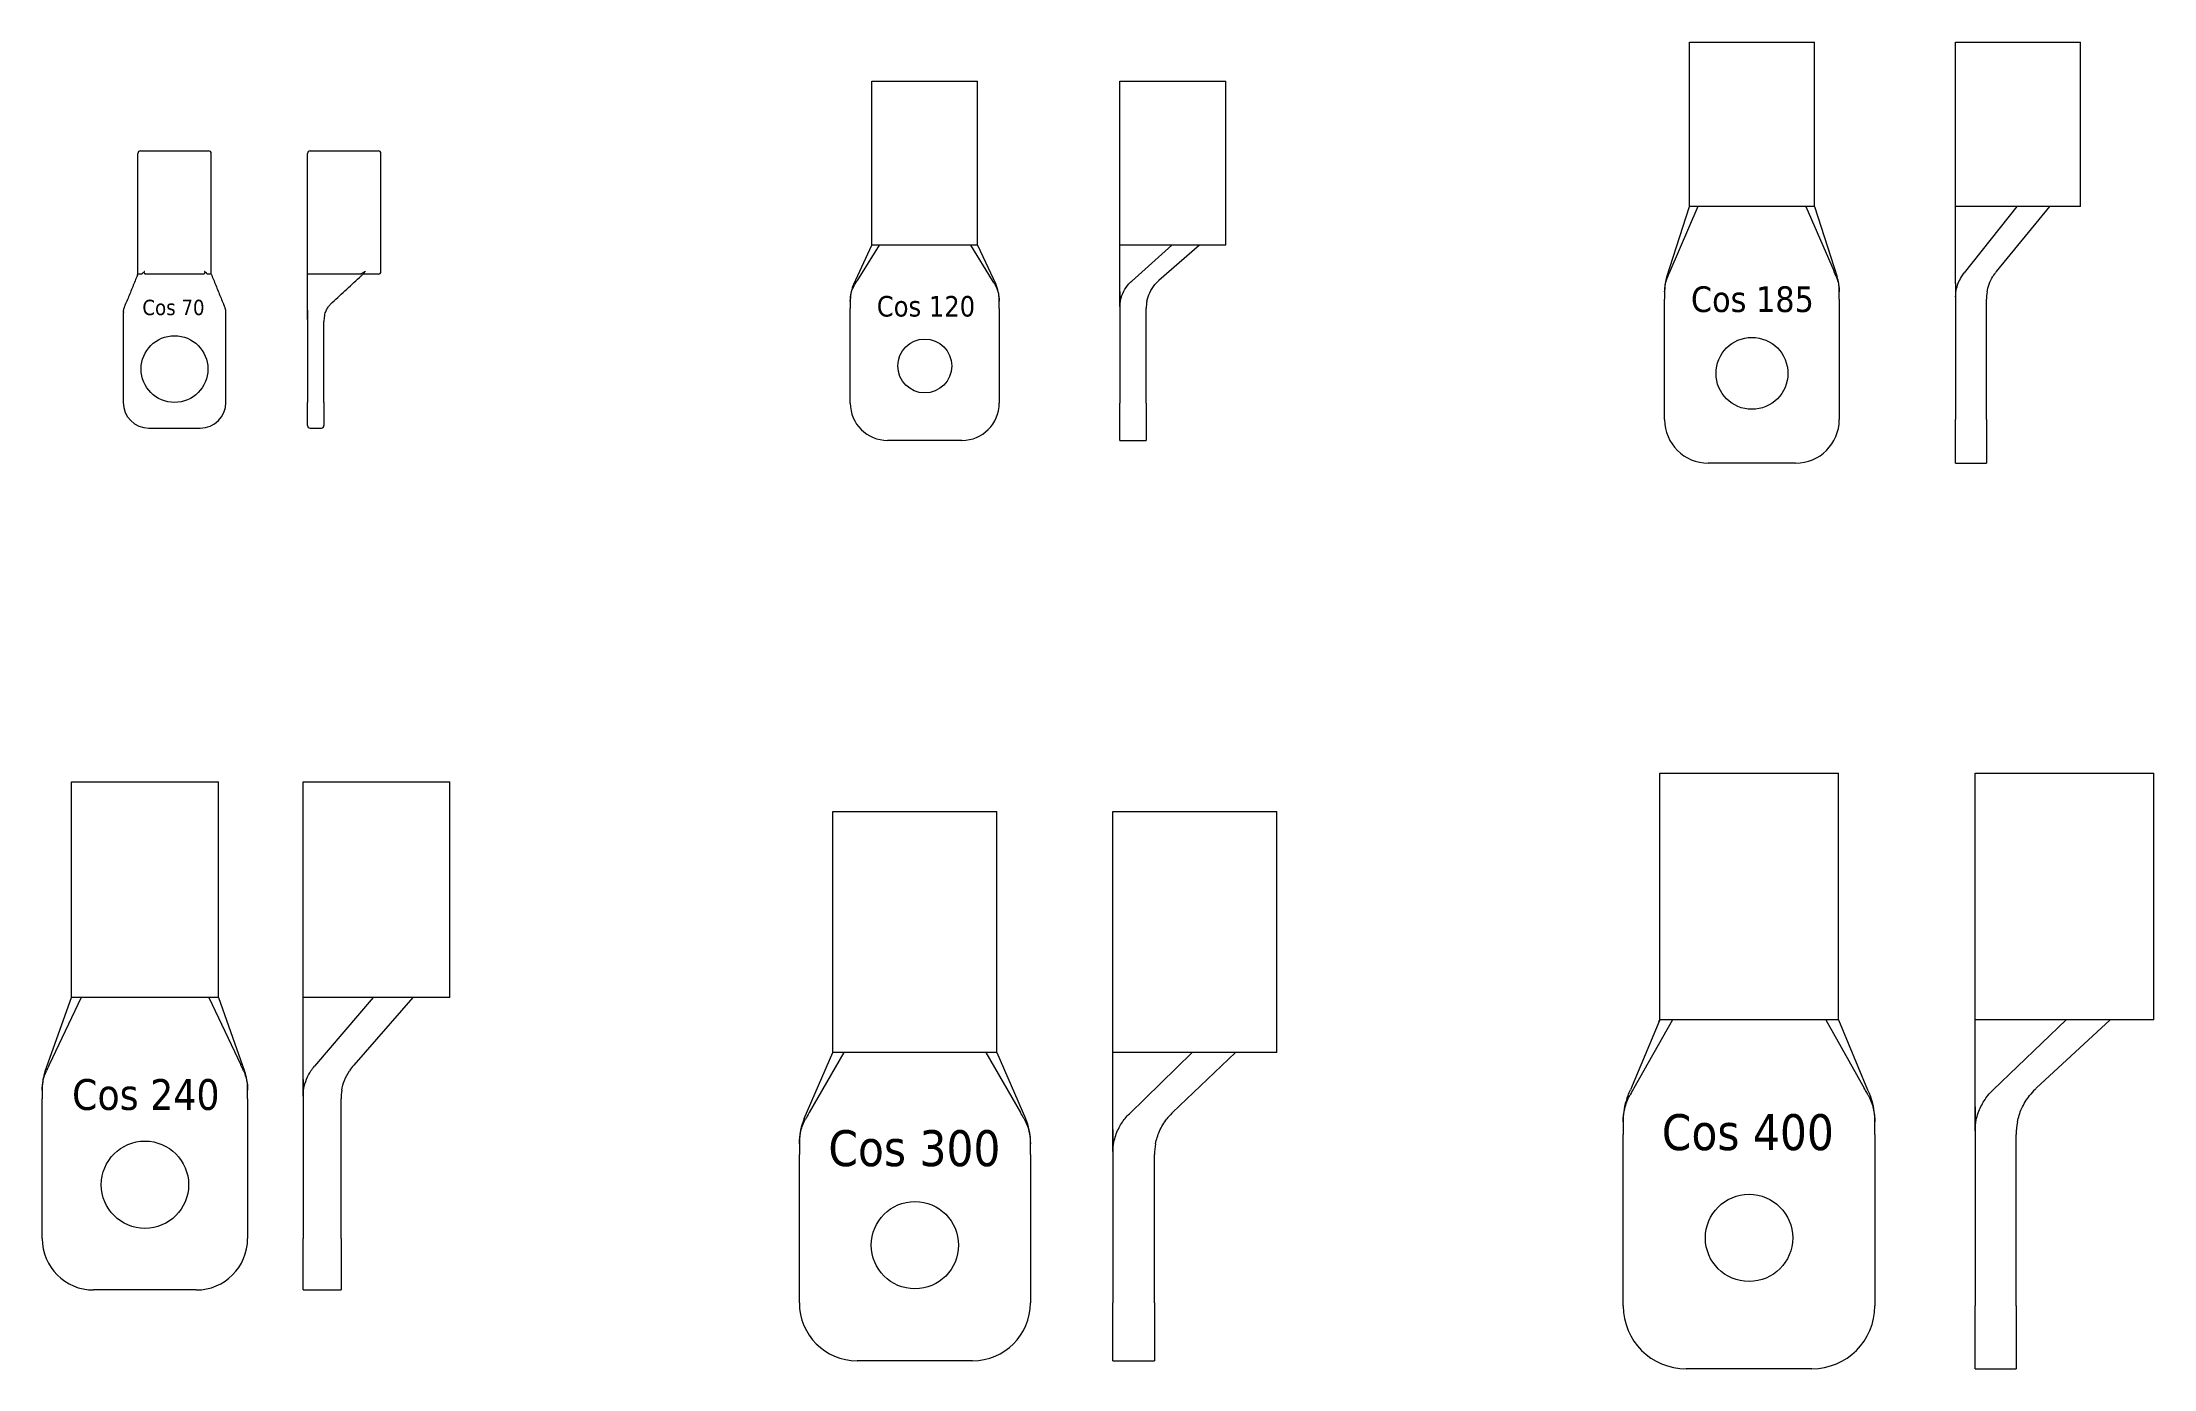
# Model space of a CAD drawing. Header units: millimetres. Extents: x 640 to 1051, y 85 to 344.
import ezdxf

# ---------------------------------------------------------------- set-up
doc = ezdxf.new("R2010")
doc.units = ezdxf.units.MM
doc.layers.add('Symbol (ISO)', color=7, linetype='Continuous', lineweight=25)
doc.layers.add('Visible (ISO)', color=7, linetype='Continuous', lineweight=13)
doc.styles.add('Note Text (ISO)', font='tahoma.ttf')

# ---------------------------------------------------------------- blocks, each defined once
blk = doc.blocks.new('Cos 70-2')
at = {"layer": 'Visible (ISO)'}
for p, q in [((105.25, 224.84), (105.25, 248.34)), ((105.75, 248.84), (119.05, 248.84)), ((119.55, 225.34), (119.55, 248.34)), ((112.62, 224.84), (105.25, 224.84)), ((105.25, 217.84), (105.25, 224.84)), ((115.37, 224.84), (112.62, 224.84)), ((115.59, 224.84), (115.37, 224.84)), ((119.05, 224.84), (116.1, 224.84)), ((105.25, 215.94), (105.25, 199.84)), ((108.45, 199.84), (108.45, 215.64)), ((105.25, 195.34), (105.25, 199.84)), ((108.45, 199.84), (108.45, 195.34)), ((105.75, 194.84), (107.95, 194.84))]:
    blk.add_line(p, q, dxfattribs=at)
for centre, radius, start, end in [((105.75, 248.34), 0.5, 90, 180), ((119.05, 248.34), 0.5, 0, 90), ((119.05, 225.34), 0.5, 270, 0), ((113.45, 215.64), 5, 168.5197, 180), ((105.75, 195.34), 0.5, 180, 270), ((107.95, 195.34), 0.5, 270, 0)]:
    blk.add_arc(centre, radius, start, end, dxfattribs=at)
for points, knots in [([(110.07, 219.33), (110.54, 219.76), (111.01, 220.19), (111.95, 221.05), (112.42, 221.48), (112.89, 221.91), (113.36, 222.34), (113.83, 222.77), (114.77, 223.63), (115.24, 224.06), (115.71, 224.49), (115.85, 224.62), (116, 224.76), (116.14, 224.89)], [0, 0, 0, 0, 0.2017394, 0.2017394, 0.4034787, 0.4034787, 0.4034787, 0.6052181, 0.6052181, 0.8069574, 0.8069574, 0.8069574, 0.8696644, 0.8696644, 0.8696644, 0.8696644]), ([(116.5, 225.34), (116.43, 225.3), (116.37, 225.26), (116.18, 225.14), (116.05, 225.07), (115.87, 224.97), (115.8, 224.94), (115.72, 224.89), (115.68, 224.88), (115.63, 224.85), (115.61, 224.84), (115.59, 224.84)], [0.1231746, 0.1231746, 0.1231746, 0.1231746, 0.1506879, 0.1506879, 0.1985102, 0.1985102, 0.2228063, 0.2228063, 0.2335766, 0.2335766, 0.2459593, 0.2459593, 0.2459593, 0.2459593]), ([(116.5, 225.34), (116.47, 225.33), (116.44, 225.31), (116.41, 225.28), (116.4, 225.28), (116.4, 225.27), (116.39, 225.27), (116.39, 225.26), (116.39, 225.26), (116.38, 225.26), (116.38, 225.26), (116.38, 225.25), (116.37, 225.25), (116.36, 225.24), (116.36, 225.23), (116.33, 225.21), (116.32, 225.19), (116.29, 225.15), (116.28, 225.13), (116.26, 225.08), (116.25, 225.05), (116.22, 225), (116.21, 224.97), (116.18, 224.92), (116.16, 224.9), (116.14, 224.89)], [0.07990694, 0.07990694, 0.07990694, 0.07990694, 0.09407117, 0.09407117, 0.09776413, 0.09776413, 0.09919905, 0.09919905, 0.10037262, 0.10037262, 0.10155724, 0.10155724, 0.10325729, 0.10325729, 0.1076305, 0.1076305, 0.11709418, 0.11709418, 0.12670088, 0.12670088, 0.13960674, 0.13960674, 0.15478517, 0.15478517, 0.16816427, 0.16816427, 0.16816427, 0.16816427]), ([(108.55, 216.64), (108.6, 216.93), (108.69, 217.21), (108.9, 217.75), (109.03, 218), (109.17, 218.24)], [0, 0, 0, 0, 0.0972759, 0.0972759, 0.1945518, 0.1945518, 0.1945518, 0.1945518]), ([(109.17, 218.24), (109.29, 218.44), (109.43, 218.63), (109.73, 219), (109.89, 219.17), (110.07, 219.33)], [0, 0, 0, 0, 0.0831364, 0.0831364, 0.1662727, 0.1662727, 0.1662727, 0.1662727]), ([(105.25, 217.84), (105.25, 217.84), (105.25, 217.8), (105.25, 217.63), (105.25, 217.5), (105.25, 217.34), (105.25, 217.22), (105.25, 217.08), (105.25, 216.79), (105.25, 216.64), (105.25, 216.4), (105.25, 216.31), (105.25, 216.22), (105.25, 216.16), (105.25, 216.1), (105.25, 216.05)], [0, 0, 0, 0, 0.2132767, 0.2132767, 0.4358075, 0.4358075, 0.4358075, 0.6037916, 0.6037916, 0.7717706, 0.7717706, 0.8808692, 0.8808692, 0.8808692, 0.9603406, 0.9603406, 0.9603406, 0.9603406]), ([(105.25, 215.94), (105.25, 215.94), (105.25, 215.94), (105.25, 215.94), (105.25, 215.94), (105.25, 215.94), (105.25, 215.94), (105.25, 215.94), (105.25, 215.94), (105.25, 215.95), (105.25, 215.95), (105.25, 215.96), (105.25, 215.97), (105.25, 216.23), (105.25, 216.57), (105.25, 217.44), (105.25, 217.83), (105.25, 217.84)], [0, 0, 0, 0, 0.00003, 0.00003, 0.000089, 0.000089, 0.000209, 0.000209, 0.000447, 0.000447, 0.001268, 0.001268, 0.018787, 0.018787, 0.392582, 0.392582, 1.009805, 1.009805, 1.009805, 1.009805])]:
    blk.add_open_spline(points, degree=3, knots=knots, dxfattribs=at)
blk = doc.blocks.new('Cos 120-2')
at = {"layer": 'Visible (ISO)'}
for p, q in [((246.65, 262.45), (267.25, 262.45)), ((246.65, 230.45), (246.65, 262.45)), ((267.25, 230.45), (267.25, 262.45)), ((256.75, 230.45), (246.65, 230.45)), ((246.65, 221.45), (246.65, 230.45)), ((256.75, 230.45), (248.94, 223.48)), ((262.12, 230.45), (254.25, 223.62)), ((261.67, 230.45), (256.75, 230.45)), ((262.12, 230.45), (261.67, 230.45)), ((267.25, 230.45), (262.12, 230.45)), ((246.65, 218.55), (246.65, 199.7)), ((251.75, 199.7), (251.75, 218.14)), ((246.65, 192.45), (246.65, 199.7)), ((251.75, 199.7), (251.75, 192.45)), ((246.65, 192.45), (251.75, 192.45))]:
    blk.add_line(p, q, dxfattribs=at)
blk.add_arc((259, 218.14), 7.25, 168.5052, 180, dxfattribs=at)
for points, knots in [([(246.78, 219.75), (246.9, 220.37), (247.12, 220.96), (247.68, 222.02), (248.01, 222.5), (248.38, 222.92)], [0, 0, 0, 0, 0.188899, 0.188899, 0.367027, 0.367027, 0.367027, 0.367027]), ([(251.9, 219.59), (252.02, 220.16), (252.2, 220.7), (252.71, 221.81), (253.07, 222.35), (253.46, 222.82)], [0, 0, 0, 0, 0.1735667, 0.1735667, 0.3768448, 0.3768448, 0.3768448, 0.3768448]), ([(254.25, 223.62), (254.2, 223.57), (254.14, 223.52), (253.87, 223.27), (253.66, 223.05), (253.46, 222.82)], [-1.5491548, -1.5491548, -1.5491548, -1.5491548, -1.5116308, -1.5116308, -1.3528182, -1.3528182, -1.3528182, -1.3528182]), ([(246.65, 221.45), (246.65, 221.44), (246.65, 221.38), (246.65, 221.13), (246.65, 220.94), (246.65, 220.7), (246.65, 220.57), (246.65, 220.41), (246.65, 220.09), (246.65, 219.92), (246.65, 219.49), (246.65, 219.24), (246.65, 219.01), (246.65, 218.89), (246.65, 218.77), (246.65, 218.62), (246.65, 218.58), (246.65, 218.55)], [0, 0, 0, 0, 0.304415, 0.304415, 0.622118, 0.622118, 0.622118, 0.801857, 0.801857, 0.981596, 0.981596, 1.257525, 1.257525, 1.257525, 1.411171, 1.411171, 1.470078, 1.470078, 1.470078, 1.470078]), ([(246.65, 218.55), (246.65, 218.55), (246.65, 218.55), (246.65, 218.55), (246.65, 218.55), (246.65, 218.55), (246.65, 218.55), (246.65, 218.55), (246.65, 218.55), (246.65, 218.56), (246.65, 218.57), (246.65, 218.59), (246.65, 218.6), (246.65, 218.67), (246.65, 218.74), (246.65, 219.17), (246.65, 219.65), (246.65, 220.89), (246.65, 221.44), (246.65, 221.45)], [0, 0, 0, 0, 0.000082, 0.000082, 0.000247, 0.000247, 0.000576, 0.000576, 0.00321, 0.00321, 0.016118, 0.016118, 0.033328, 0.033328, 0.125122, 0.125122, 0.614693, 0.614693, 1.467626, 1.467626, 1.467626, 1.467626])]:
    blk.add_open_spline(points, degree=3, knots=knots, dxfattribs=at)
for points in [[(248.38, 222.92), (248.55, 223.12), (248.74, 223.31), (248.94, 223.48)], [(246.65, 218.55), (246.65, 218.95), (246.7, 219.36), (246.78, 219.75)]]:
    blk.add_open_spline(points, degree=3, dxfattribs=at)
blk = doc.blocks.new('Cos 185-2')
at = {"layer": 'Visible (ISO)'}
for p, q in [((362.43, 270.01), (386.73, 270.01)), ((362.43, 238.01), (362.43, 270.01)), ((386.73, 238.01), (386.73, 270.01)), ((374.33, 238.01), (362.43, 238.01)), ((362.43, 223.01), (362.43, 238.01)), ((374.33, 238.01), (364.1, 225.11)), ((380.68, 238.01), (370.35, 225.35)), ((380.02, 238.01), (374.33, 238.01)), ((380.68, 238.01), (380.02, 238.01)), ((386.73, 238.01), (380.68, 238.01)), ((362.43, 220.42), (362.43, 196.51)), ((368.43, 196.51), (368.43, 219.98)), ((362.43, 188.01), (362.43, 196.51)), ((368.43, 196.51), (368.43, 188.01)), ((362.43, 188.01), (368.43, 188.01))]:
    blk.add_line(p, q, dxfattribs=at)
blk.add_arc((376.93, 219.98), 8.5, 170.6427, 180, dxfattribs=at)
for points, knots in [([(362.43, 223.01), (362.43, 223), (362.43, 222.94), (362.43, 222.72), (362.43, 222.55), (362.43, 222.33), (362.43, 222.12), (362.43, 221.86), (362.43, 221.31), (362.43, 221.01), (362.43, 220.75), (362.43, 220.63), (362.43, 220.52), (362.43, 220.42)], [0, 0, 0, 0, 0.375192, 0.375192, 0.764903, 0.764903, 0.764903, 1.154614, 1.154614, 1.544324, 1.544324, 1.544324, 1.708162, 1.708162, 1.708162, 1.708162]), ([(362.54, 221.65), (362.63, 222.13), (362.76, 222.61), (363.1, 223.49), (363.31, 223.9), (363.54, 224.29)], [0, 0, 0, 0, 0.1484592, 0.1484592, 0.2880085, 0.2880085, 0.2880085, 0.2880085]), ([(368.55, 221.36), (368.63, 221.88), (368.76, 222.38), (369.13, 223.41), (369.38, 223.91), (369.66, 224.38)], [0, 0, 0, 0, 0.1574501, 0.1574501, 0.3325502, 0.3325502, 0.3325502, 0.3325502])]:
    blk.add_open_spline(points, degree=3, knots=knots, dxfattribs=at)
for points in [[(363.54, 224.29), (363.71, 224.57), (363.9, 224.85), (364.1, 225.11)], [(370.35, 225.35), (370.1, 225.04), (369.87, 224.72), (369.66, 224.38)], [(362.43, 220.42), (362.43, 220.83), (362.47, 221.24), (362.54, 221.65)]]:
    blk.add_open_spline(points, degree=3, dxfattribs=at)
blk = doc.blocks.new('Cos 240-2')
at = {"layer": 'Visible (ISO)'}
for p, q in [((93.34, 157.11), (121.94, 157.11)), ((93.34, 115.11), (93.34, 157.11)), ((121.94, 115.11), (121.94, 157.11)), ((106.97, 115.11), (93.34, 115.11)), ((93.34, 99.11), (93.34, 115.11)), ((106.97, 115.11), (95.54, 101.69)), ((114.71, 115.11), (103.21, 101.93)), ((114.29, 115.11), (106.97, 115.11)), ((114.71, 115.11), (114.29, 115.11)), ((121.94, 115.11), (114.71, 115.11)), ((93.34, 95.86), (93.34, 68.11)), ((100.74, 68.11), (100.74, 95.36)), ((93.34, 58.11), (93.34, 68.11)), ((100.74, 68.11), (100.74, 58.11)), ((93.34, 58.11), (100.74, 58.11))]:
    blk.add_line(p, q, dxfattribs=at)
blk.add_arc((110.74, 95.36), 10, 170.4287, 180, dxfattribs=at)
for points, knots in [([(93.34, 99.11), (93.34, 99.1), (93.34, 99.03), (93.34, 98.75), (93.34, 98.54), (93.34, 98.28), (93.34, 98.01), (93.34, 97.69), (93.34, 97), (93.34, 96.64), (93.34, 96.31), (93.34, 96.15), (93.34, 96), (93.34, 95.86)], [0, 0, 0, 0, 0.436692, 0.436692, 0.890037, 0.890037, 0.890037, 1.343382, 1.343382, 1.796727, 1.796727, 1.796727, 2.01367, 2.01367, 2.01367, 2.01367]), ([(93.34, 95.86), (93.34, 95.86), (93.34, 95.86), (93.34, 95.86), (93.34, 95.86), (93.34, 95.86), (93.34, 95.86), (93.34, 95.87), (93.34, 95.87), (93.34, 95.93), (93.34, 95.98), (93.34, 96.1), (93.34, 96.17), (93.34, 96.43), (93.34, 96.64), (93.34, 98.04), (93.34, 99.09), (93.34, 99.11)], [0, 0, 0, 0, 0.000151, 0.000151, 0.000452, 0.000452, 0.001054, 0.001054, 0.008136, 0.008136, 0.083675, 0.083675, 0.184395, 0.184395, 0.452982, 0.452982, 2.010652, 2.010652, 2.010652, 2.010652]), ([(93.47, 97.33), (93.59, 97.97), (93.78, 98.6), (94.26, 99.75), (94.54, 100.28), (94.86, 100.77)], [0, 0, 0, 0, 0.1964979, 0.1964979, 0.3795323, 0.3795323, 0.3795323, 0.3795323]), ([(100.88, 97.02), (100.99, 97.67), (101.17, 98.31), (101.66, 99.6), (101.99, 100.23), (102.36, 100.81)], [0, 0, 0, 0, 0.1985778, 0.1985778, 0.4215712, 0.4215712, 0.4215712, 0.4215712])]:
    blk.add_open_spline(points, degree=3, knots=knots, dxfattribs=at)
for points in [[(94.86, 100.77), (95.06, 101.09), (95.29, 101.39), (95.54, 101.69)], [(103.21, 101.93), (102.9, 101.58), (102.62, 101.2), (102.36, 100.81)], [(93.34, 95.86), (93.34, 96.35), (93.39, 96.85), (93.47, 97.33)]]:
    blk.add_open_spline(points, degree=3, dxfattribs=at)
blk = doc.blocks.new('Cos 300-2')
at = {"layer": 'Visible (ISO)'}
for p, q in [((198.88, 151.34), (230.78, 151.34)), ((198.88, 104.34), (198.88, 151.34)), ((230.78, 104.34), (230.78, 151.34)), ((214.3, 104.34), (198.88, 104.34)), ((198.88, 89.34), (198.88, 104.34)), ((214.3, 104.34), (202.08, 92.45)), ((222.76, 104.34), (210.48, 92.66)), ((222.33, 104.34), (214.3, 104.34)), ((222.76, 104.34), (222.33, 104.34)), ((230.78, 104.34), (222.76, 104.34)), ((198.88, 85.1), (198.88, 55.59)), ((206.98, 55.59), (206.98, 84.51)), ((198.88, 44.34), (198.88, 55.59)), ((206.98, 55.59), (206.98, 44.34)), ((198.88, 44.34), (206.98, 44.34))]:
    blk.add_line(p, q, dxfattribs=at)
blk.add_arc((218.23, 84.51), 11.25, 169.3308, 180, dxfattribs=at)
for points, knots in [([(199.05, 86.88), (199.23, 87.78), (199.53, 88.65), (200.29, 90.21), (200.74, 90.9), (201.24, 91.53)], [0, 0, 0, 0, 0.2756392, 0.2756392, 0.5298465, 0.5298465, 0.5298465, 0.5298465]), ([(207.17, 86.59), (207.33, 87.44), (207.59, 88.25), (208.31, 89.91), (208.8, 90.71), (209.36, 91.43)], [0, 0, 0, 0, 0.2576484, 0.2576484, 0.5551691, 0.5551691, 0.5551691, 0.5551691]), ([(210.48, 92.66), (210.43, 92.62), (210.38, 92.57), (209.98, 92.17), (209.66, 91.81), (209.36, 91.43)], [-2.7849509, -2.7849509, -2.7849509, -2.7849509, -2.7426875, -2.7426875, -2.4435482, -2.4435482, -2.4435482, -2.4435482]), ([(198.88, 89.34), (198.88, 89.33), (198.88, 89.24), (198.88, 88.88), (198.88, 88.61), (198.88, 88.26), (198.88, 88.02), (198.88, 87.74), (198.88, 87.14), (198.88, 86.83), (198.88, 86.26), (198.88, 86), (198.88, 85.77), (198.88, 85.57), (198.88, 85.39), (198.88, 85.18), (198.88, 85.14), (198.88, 85.1)], [0, 0, 0, 0, 0.476516, 0.476516, 0.973867, 0.973867, 0.973867, 1.321851, 1.321851, 1.66983, 1.66983, 1.96857, 1.96857, 1.96857, 2.209744, 2.209744, 2.275716, 2.275716, 2.275716, 2.275716]), ([(198.88, 85.1), (198.88, 85.1), (198.88, 85.1), (198.88, 85.1), (198.88, 85.1), (198.88, 85.14), (198.88, 85.18), (198.88, 85.44), (198.88, 85.69), (198.88, 86.32), (198.88, 86.71), (198.88, 88.38), (198.88, 89.31), (198.88, 89.34)], [0, 0, 0, 0, 0.00007, 0.00007, 0.000429, 0.000429, 0.061634, 0.061634, 0.388125, 0.388125, 0.823361, 0.823361, 2.271476, 2.271476, 2.271476, 2.271476])]:
    blk.add_open_spline(points, degree=3, knots=knots, dxfattribs=at)
for points in [[(201.24, 91.53), (201.5, 91.85), (201.78, 92.16), (202.08, 92.45)], [(198.88, 85.1), (198.88, 85.7), (198.94, 86.29), (199.05, 86.88)]]:
    blk.add_open_spline(points, degree=3, dxfattribs=at)
blk = doc.blocks.new('Cos 400-2')
at = {"layer": 'Visible (ISO)'}
for p, q in [((329.39, 158.76), (364.19, 158.76)), ((329.39, 110.76), (329.39, 158.76)), ((364.19, 110.76), (364.19, 158.76)), ((347.13, 110.76), (329.39, 110.76)), ((329.39, 93.76), (329.39, 110.76)), ((347.13, 110.76), (332.89, 97.12)), ((355.72, 110.76), (341.31, 97.4)), ((354.33, 110.76), (347.13, 110.76)), ((355.72, 110.76), (354.33, 110.76)), ((364.19, 110.76), (355.72, 110.76)), ((329.39, 89.12), (329.39, 55.01)), ((337.39, 55.01), (337.39, 88.41)), ((329.39, 42.76), (329.39, 55.01)), ((337.39, 55.01), (337.39, 42.76)), ((329.39, 42.76), (337.39, 42.76))]:
    blk.add_line(p, q, dxfattribs=at)
blk.add_arc((349.64, 88.41), 12.25, 168.5363, 180, dxfattribs=at)
for points, knots in [([(329.61, 91.25), (329.81, 92.16), (330.12, 93.04), (330.9, 94.62), (331.36, 95.34), (331.87, 95.99)], [0, 0, 0, 0, 0.2791546, 0.2791546, 0.5391436, 0.5391436, 0.5391436, 0.5391436]), ([(337.63, 90.85), (337.81, 91.74), (338.09, 92.6), (338.87, 94.35), (339.4, 95.21), (340, 95.97)], [0, 0, 0, 0, 0.2728917, 0.2728917, 0.5892267, 0.5892267, 0.5892267, 0.5892267]), ([(341.31, 97.4), (341.23, 97.32), (341.15, 97.25), (340.68, 96.79), (340.32, 96.39), (340, 95.97)], [-2.4514317, -2.4514317, -2.4514317, -2.4514317, -2.3971528, -2.3971528, -2.1314654, -2.1314654, -2.1314654, -2.1314654]), ([(329.39, 93.76), (329.39, 93.75), (329.39, 93.65), (329.39, 93.24), (329.39, 92.94), (329.39, 92.55), (329.39, 92.26), (329.39, 91.93), (329.39, 91.23), (329.39, 90.86), (329.39, 90.27), (329.39, 90.04), (329.39, 89.82), (329.39, 89.63), (329.39, 89.45), (329.39, 89.23), (329.39, 89.17), (329.39, 89.12)], [0, 0, 0, 0, 0.521399, 0.521399, 1.065468, 1.065468, 1.065468, 1.469082, 1.469082, 1.872692, 1.872692, 2.153605, 2.153605, 2.153605, 2.399424, 2.399424, 2.477564, 2.477564, 2.477564, 2.477564]), ([(329.39, 89.12), (329.39, 89.12), (329.39, 89.12), (329.39, 89.12), (329.39, 89.12), (329.39, 89.13), (329.39, 89.13), (329.39, 89.14), (329.39, 89.15), (329.39, 89.76), (329.39, 90.59), (329.39, 92.75), (329.39, 93.74), (329.39, 93.76)], [0, 0, 0, 0, 0.000148, 0.000148, 0.000444, 0.000444, 0.005174, 0.005174, 0.016031, 0.016031, 0.942645, 0.942645, 2.473631, 2.473631, 2.473631, 2.473631])]:
    blk.add_open_spline(points, degree=3, knots=knots, dxfattribs=at)
for points in [[(331.87, 95.99), (332.18, 96.39), (332.52, 96.77), (332.89, 97.12)], [(329.39, 89.12), (329.39, 89.84), (329.46, 90.55), (329.61, 91.25)]]:
    blk.add_open_spline(points, degree=3, dxfattribs=at)
blk = doc.blocks.new('gfhe')
at = {"layer": 'Visible (ISO)'}
for p, q in [((-14.3, 78.5), (14.3, 78.5)), ((-14.3, 36.5), (-14.3, 78.5)), ((14.3, 36.5), (14.3, 78.5)), ((-19.42, 22.13), (-14.3, 36.5)), ((-12.43, 36.5), (-18.66, 23.33)), ((-12.66, 36.5), (-14.3, 36.5)), ((-12.43, 36.5), (-12.66, 36.5)), ((12.43, 36.5), (-12.43, 36.5)), ((12.66, 36.5), (12.43, 36.5)), ((12.43, 36.5), (18.66, 23.33)), ((14.3, 36.5), (12.66, 36.5)), ((14.3, 36.5), (19.42, 22.13)), ((-20, 18.41), (-20, 16.75)), ((-20, -10.5), (-20, 16.75)), ((20, 16.75), (20, 18.41)), ((20, 16.75), (20, -10.5)), ((10, -20.5), (-10, -20.5))]:
    blk.add_line(p, q, dxfattribs=at)
blk.add_circle((0, 0), 8.5, dxfattribs=at)
for centre, start, end in [((-10, 18.77), 160.3916, 180), ((10, 18.77), 0, 19.6084), ((-10, -10.5), 180, 270), ((10, -10.5), 270, 0)]:
    blk.add_arc(centre, 10, start, end, dxfattribs=at)
for points, knots in [([(-20, 18.41), (-20, 19.06), (-19.93, 19.7), (-19.67, 20.99), (-19.46, 21.62), (-19.19, 22.21)], [0, 0, 0, 0, 0.1985778, 0.1985778, 0.4215712, 0.4215712, 0.4215712, 0.4215712]), ([(19.19, 22.21), (19.01, 22.59), (18.83, 22.96), (18.67, 23.32), (18.66, 23.32), (18.66, 23.33)], [-1.1618003, -1.1618003, -1.1618003, -1.1618003, -1.0419636, -1.0419636, -1.0409889, -1.0409889, -1.0409889, -1.0409889]), ([(19.19, 22.21), (19.45, 21.63), (19.67, 21), (19.93, 19.71), (20, 19.07), (20, 18.41)], [0, 0, 0, 0, 0.2220629, 0.2220629, 0.4219263, 0.4219263, 0.4219263, 0.4219263]), ([(-20, 18.77), (-20, 18.77), (-20, 18.76), (-20, 18.73), (-20, 18.69), (-20, 18.64), (-20, 18.59), (-20, 18.53), (-20, 18.44), (-20, 18.43), (-20, 18.41)], [0.0536327, 0.0536327, 0.0536327, 0.0536327, 0.1909219, 0.1909219, 0.3818439, 0.3818439, 0.3818439, 0.5727658, 0.5727658, 0.608065, 0.608065, 0.608065, 0.608065]), ([(20, 18.41), (20, 18.43), (20, 18.44), (20, 18.53), (20, 18.59), (20, 18.64), (20, 18.69), (20, 18.73), (20, 18.76), (20, 18.77), (20, 18.77)], [0.1561441, 0.1561441, 0.1561441, 0.1561441, 0.1910523, 0.1910523, 0.3821045, 0.3821045, 0.3821045, 0.5731568, 0.5731568, 0.7105764, 0.7105764, 0.7105764, 0.7105764])]:
    blk.add_open_spline(points, degree=3, knots=knots, dxfattribs=at)
blk.add_open_spline([(-18.66, 23.33), (-18.83, 22.97), (-19, 22.6), (-19.19, 22.21)], degree=3, dxfattribs=at)
at = {"layer": 'Symbol (ISO)', "insert": (-14.19, 20.58), "char_height": 6, "width": 34.064, "attachment_point": 1, "style": 'Note Text (ISO)'}
blk.add_mtext('Cos 240', dxfattribs=at)
blk = doc.blocks.new('drrgeg')
at = {"layer": 'Visible (ISO)'}
for p, q in [((-15.95, 84.5), (15.95, 84.5)), ((-15.95, 37.5), (-15.95, 84.5)), ((15.95, 37.5), (15.95, 84.5)), ((-21.56, 24.65), (-15.95, 37.5)), ((-13.84, 37.5), (-20.58, 25.83)), ((-14.07, 37.5), (-15.95, 37.5)), ((-13.84, 37.5), (-14.07, 37.5)), ((13.84, 37.5), (-13.84, 37.5)), ((14.07, 37.5), (13.84, 37.5)), ((13.84, 37.5), (20.58, 25.83)), ((15.95, 37.5), (14.07, 37.5)), ((15.95, 37.5), (21.56, 24.65)), ((-22.5, 19.75), (-22.5, 17.67)), ((-22.5, -11.25), (-22.5, 17.67)), ((22.5, 17.67), (22.5, 19.75)), ((22.5, 17.67), (22.5, -11.25)), ((11.25, -22.5), (-11.25, -22.5))]:
    blk.add_line(p, q, dxfattribs=at)
blk.add_circle((0, 0), 8.5, dxfattribs=at)
for centre, start, end in [((-11.25, 20.15), 156.4107, 180), ((11.25, 20.15), 0, 23.5893), ((-11.25, -11.25), 180, 270), ((11.25, -11.25), 270, 0)]:
    blk.add_arc(centre, 11.25, start, end, dxfattribs=at)
for points, knots in [([(-20.58, 25.83), (-20.61, 25.78), (-20.63, 25.73), (-20.86, 25.34), (-21.06, 24.97), (-21.28, 24.59)], [-2.7849509, -2.7849509, -2.7849509, -2.7849509, -2.7426875, -2.7426875, -2.4435482, -2.4435482, -2.4435482, -2.4435482]), ([(21.28, 24.59), (21.24, 24.66), (21.2, 24.73), (20.96, 25.15), (20.77, 25.5), (20.58, 25.83)], [-1.5123533, -1.5123533, -1.5123533, -1.5123533, -1.4844499, -1.4844499, -1.3328662, -1.3328662, -1.3328662, -1.3328662]), ([(-22.5, 19.75), (-22.5, 20.6), (-22.4, 21.41), (-22, 23.07), (-21.68, 23.87), (-21.28, 24.59)], [0, 0, 0, 0, 0.2576484, 0.2576484, 0.5551691, 0.5551691, 0.5551691, 0.5551691]), ([(21.28, 24.59), (21.68, 23.88), (22, 23.08), (22.4, 21.43), (22.5, 20.61), (22.5, 19.75)], [0, 0, 0, 0, 0.2949033, 0.2949033, 0.5560146, 0.5560146, 0.5560146, 0.5560146]), ([(-22.5, 20.15), (-22.5, 20.15), (-22.5, 20.14), (-22.5, 20.08), (-22.5, 20.03), (-22.5, 19.96), (-22.5, 19.9), (-22.5, 19.83), (-22.5, 19.75)], [0.0385308, 0.0385308, 0.0385308, 0.0385308, 0.2083075, 0.2083075, 0.4166151, 0.4166151, 0.4166151, 0.5992828, 0.5992828, 0.5992828, 0.5992828]), ([(22.5, 19.75), (22.5, 19.83), (22.5, 19.9), (22.5, 19.96), (22.5, 20.03), (22.5, 20.08), (22.5, 20.14), (22.5, 20.15), (22.5, 20.15)], [0.2311564, 0.2311564, 0.2311564, 0.2311564, 0.4152197, 0.4152197, 0.4152197, 0.6228295, 0.6228295, 0.7919086, 0.7919086, 0.7919086, 0.7919086])]:
    blk.add_open_spline(points, degree=3, knots=knots, dxfattribs=at)
at = {"layer": 'Symbol (ISO)', "insert": (-16.85, 22.4), "char_height": 7, "width": 34.064, "attachment_point": 1, "style": 'Note Text (ISO)'}
blk.add_mtext('{\\fTahoma|b0|i0;\\H7.0000;Cos 300}', dxfattribs=at)
blk = doc.blocks.new('greg')
at = {"layer": 'Visible (ISO)'}
for p, q in [((-17.4, 90.5), (17.4, 90.5)), ((-17.4, 42.5), (-17.4, 90.5)), ((17.4, 42.5), (17.4, 90.5)), ((-17.4, 42.5), (-23.1, 28.86)), ((-14.93, 42.5), (-22.45, 29.14)), ((-17.4, 42.5), (-17.4, 42.5)), ((-15.68, 42.5), (-17.4, 42.5)), ((-14.93, 42.5), (-15.68, 42.5)), ((14.93, 42.5), (-14.93, 42.5)), ((15.68, 42.5), (14.93, 42.5)), ((14.93, 42.5), (22.45, 29.14)), ((17.4, 42.5), (15.68, 42.5)), ((17.4, 42.5), (23.1, 28.86)), ((17.4, 42.5), (17.4, 42.5)), ((-24.5, 22.59), (-24.5, 20.15)), ((24.5, 20.15), (24.5, 22.59)), ((-24.5, -13.25), (-24.5, 20.15)), ((24.5, 20.15), (24.5, -13.25)), ((12.25, -25.5), (-12.25, -25.5))]:
    blk.add_line(p, q, dxfattribs=at)
blk.add_circle((0, 0), 8.5, dxfattribs=at)
for centre, start, end in [((-12.25, 23.04), 160.4266, 180), ((12.25, 23.04), 0, 19.5734), ((-12.25, -13.25), 180, 270), ((12.25, -13.25), 270, 0)]:
    blk.add_arc(centre, 12.25, start, end, dxfattribs=at)
for points in [[(-17.55, 42.13), (-17.5, 42.25), (-17.45, 42.38), (-17.4, 42.5)], [(17.4, 42.5), (17.45, 42.38), (17.5, 42.25), (17.55, 42.13)], [(-23.57, 27.72), (-23.4, 28.12), (-23.24, 28.51), (-23.1, 28.86)], [(23.1, 28.86), (23.24, 28.51), (23.4, 28.12), (23.57, 27.72)], [(-23.79, 27.15), (-23.72, 27.35), (-23.65, 27.54), (-23.57, 27.72)], [(23.57, 27.72), (23.65, 27.54), (23.72, 27.35), (23.79, 27.15)]]:
    blk.add_open_spline(points, degree=3, dxfattribs=at)
for points, knots in [([(-22.45, 29.14), (-22.5, 29.06), (-22.54, 28.98), (-22.79, 28.53), (-23.01, 28.13), (-23.24, 27.71)], [-2.4514317, -2.4514317, -2.4514317, -2.4514317, -2.3971528, -2.3971528, -2.1314654, -2.1314654, -2.1314654, -2.1314654]), ([(23.24, 27.71), (23.13, 27.92), (23.02, 28.11), (22.75, 28.6), (22.6, 28.87), (22.45, 29.14)], [-1.630485, -1.630485, -1.630485, -1.630485, -1.5468492, -1.5468492, -1.4233769, -1.4233769, -1.4233769, -1.4233769]), ([(-24.5, 22.59), (-24.5, 23.48), (-24.4, 24.34), (-23.99, 26.09), (-23.66, 26.95), (-23.24, 27.71)], [0, 0, 0, 0, 0.2728917, 0.2728917, 0.5892267, 0.5892267, 0.5892267, 0.5892267]), ([(23.24, 27.71), (23.65, 26.96), (23.98, 26.11), (24.4, 24.36), (24.5, 23.49), (24.5, 22.59)], [0, 0, 0, 0, 0.3133967, 0.3133967, 0.5900649, 0.5900649, 0.5900649, 0.5900649]), ([(-24.5, 23.04), (-24.5, 23.04), (-24.5, 23.04), (-24.5, 23.04), (-24.5, 23.04), (-24.5, 23.01), (-24.5, 22.93), (-24.5, 22.87), (-24.5, 22.79), (-24.5, 22.73), (-24.5, 22.66), (-24.5, 22.59)], [-0.0247909, -0.0247909, -0.0247909, -0.0247909, 0, 0, 0, 0.2125833, 0.2125833, 0.4251665, 0.4251665, 0.4251665, 0.5961331, 0.5961331, 0.5961331, 0.5961331]), ([(24.5, 22.59), (24.5, 22.66), (24.5, 22.73), (24.5, 22.79), (24.5, 22.87), (24.5, 22.93), (24.5, 23.01), (24.5, 23.04), (24.5, 23.04), (24.5, 23.04), (24.5, 23.04), (24.5, 23.04)], [0.2527759, 0.2527759, 0.2527759, 0.2527759, 0.4244545, 0.4244545, 0.4244545, 0.6366818, 0.6366818, 0.8489091, 0.8489091, 0.8489091, 0.8737, 0.8737, 0.8737, 0.8737])]:
    blk.add_open_spline(points, degree=3, knots=knots, dxfattribs=at)
at = {"layer": 'Symbol (ISO)', "insert": (-16.98, 24.1), "char_height": 7, "width": 34.064, "attachment_point": 1, "style": 'Note Text (ISO)'}
blk.add_mtext('{\\fTahoma|b0|i0;\\H7.0000;Cos 400}', dxfattribs=at)
blk = doc.blocks.new('dggtứg')
at = {"layer": 'Visible (ISO)'}
for p, q in [((-7.15, 18.5), (-7.15, 42)), ((-6.65, 42.5), (6.65, 42.5)), ((7.15, 18.5), (7.15, 42)), ((-7.15, 18.5), (-7.15, 18.5)), ((-6.5, 18.5), (-7.15, 18.5)), ((-6.39, 18.5), (-6.5, 18.5)), ((5.53, 18.5), (-5.53, 18.5)), ((6.5, 18.5), (6.39, 18.5)), ((7.15, 18.5), (6.5, 18.5)), ((7.15, 18.5), (7.15, 18.5)), ((-10, 10.39), (-10, 9.3)), ((-10, 9.3), (-10, -6.5)), ((10, 9.3), (10, 10.39)), ((10, -6.5), (10, 9.3)), ((-5, -11.5), (5, -11.5))]:
    blk.add_line(p, q, dxfattribs=at)
blk.add_circle((0, 0), 6.5, dxfattribs=at)
for centre, radius, start, end in [((-6.65, 42), 0.5, 90, 180), ((6.65, 42), 0.5, 0, 90), ((-5, 10.52), 5, 173.1851, 180), ((5, 10.52), 5, 0, 6.8149), ((-5, -6.5), 5, 180, 270), ((5, -6.5), 5, 270, 0)]:
    blk.add_arc(centre, radius, start, end, dxfattribs=at)
for points, knots in [([(-7.24, 18.27), (-7.39, 17.9), (-7.54, 17.53), (-7.84, 16.79), (-7.99, 16.41), (-8.3, 15.67), (-8.45, 15.29), (-8.75, 14.54), (-8.9, 14.17), (-9.21, 13.42), (-9.36, 13.05), (-9.52, 12.68)], [-0.8139881, -0.8139881, -0.8139881, -0.8139881, -0.6511905, -0.6511905, -0.4883929, -0.4883929, -0.3255952, -0.3255952, -0.1627976, -0.1627976, 0, 0, 0, 0]), ([(-5.85, 19), (-5.9, 18.96), (-5.95, 18.91), (-6.07, 18.8), (-6.14, 18.73), (-6.25, 18.63), (-6.29, 18.59), (-6.33, 18.55), (-6.35, 18.53), (-6.38, 18.51), (-6.39, 18.5), (-6.39, 18.5)], [0.1231746, 0.1231746, 0.1231746, 0.1231746, 0.1506879, 0.1506879, 0.1985102, 0.1985102, 0.2228063, 0.2228063, 0.2335766, 0.2335766, 0.2459593, 0.2459593, 0.2459593, 0.2459593]), ([(-5.85, 19), (-5.88, 18.98), (-5.89, 18.96), (-5.91, 18.94), (-5.91, 18.93), (-5.92, 18.92), (-5.92, 18.92), (-5.92, 18.92), (-5.92, 18.92), (-5.93, 18.91), (-5.93, 18.91), (-5.93, 18.91), (-5.93, 18.9), (-5.93, 18.89), (-5.94, 18.89), (-5.95, 18.86), (-5.95, 18.84), (-5.95, 18.81), (-5.94, 18.79), (-5.93, 18.74), (-5.92, 18.71), (-5.88, 18.66), (-5.86, 18.63), (-5.8, 18.58), (-5.77, 18.56), (-5.74, 18.54)], [0.07990694, 0.07990694, 0.07990694, 0.07990694, 0.09407117, 0.09407117, 0.09776413, 0.09776413, 0.09919905, 0.09919905, 0.10037262, 0.10037262, 0.10155724, 0.10155724, 0.10325729, 0.10325729, 0.1076305, 0.1076305, 0.11709418, 0.11709418, 0.12670088, 0.12670088, 0.13960674, 0.13960674, 0.15478517, 0.15478517, 0.16816427, 0.16816427, 0.16816427, 0.16816427]), ([(-5.53, 18.5), (-5.56, 18.5), (-5.6, 18.5), (-5.66, 18.51), (-5.7, 18.52), (-5.73, 18.54), (-5.73, 18.54), (-5.74, 18.54)], [0.35627431, 0.35627431, 0.35627431, 0.35627431, 0.36669801, 0.36669801, 0.37542952, 0.37542952, 0.37795288, 0.37795288, 0.37795288, 0.37795288]), ([(5.74, 18.54), (5.73, 18.54), (5.73, 18.54), (5.7, 18.52), (5.66, 18.51), (5.6, 18.5), (5.56, 18.5), (5.53, 18.5)], [0.06888522, 0.06888522, 0.06888522, 0.06888522, 0.07140858, 0.07140858, 0.08014009, 0.08014009, 0.0905638, 0.0905638, 0.0905638, 0.0905638]), ([(5.74, 18.54), (5.76, 18.55), (5.78, 18.56), (5.84, 18.61), (5.88, 18.66), (5.92, 18.72), (5.93, 18.74), (5.94, 18.79), (5.95, 18.81), (5.95, 18.85), (5.94, 18.87), (5.93, 18.9), (5.93, 18.9), (5.93, 18.91), (5.93, 18.91), (5.93, 18.91), (5.92, 18.92), (5.92, 18.92), (5.92, 18.92), (5.92, 18.93), (5.92, 18.93), (5.91, 18.94), (5.91, 18.95), (5.89, 18.97), (5.87, 18.98), (5.85, 19)], [0, 0, 0, 0, 0.00658866, 0.00658866, 0.02684535, 0.02684535, 0.03664627, 0.03664627, 0.04563121, 0.04563121, 0.05597639, 0.05597639, 0.0582245, 0.0582245, 0.0594454, 0.0594454, 0.06046669, 0.06046669, 0.06167376, 0.06167376, 0.0638546, 0.0638546, 0.06748643, 0.06748643, 0.07927525, 0.07927525, 0.07927525, 0.07927525]), ([(6.39, 18.5), (6.39, 18.5), (6.39, 18.5), (6.38, 18.51), (6.36, 18.52), (6.29, 18.58), (6.17, 18.7), (5.95, 18.91), (5.91, 18.95), (5.85, 19)], [0, 0, 0, 0, 0.00158152, 0.00158152, 0.00588822, 0.00588822, 0.02193924, 0.02193924, 0.0264664, 0.0264664, 0.0264664, 0.0264664]), ([(7.24, 18.27), (7.39, 17.9), (7.54, 17.53), (7.84, 16.79), (7.99, 16.41), (8.3, 15.67), (8.45, 15.29), (8.75, 14.54), (8.9, 14.17), (9.21, 13.42), (9.36, 13.05), (9.52, 12.68)], [0.0339721, 0.0339721, 0.0339721, 0.0339721, 0.1967698, 0.1967698, 0.3595674, 0.3595674, 0.522365, 0.522365, 0.6851626, 0.6851626, 0.8479602, 0.8479602, 0.8479602, 0.8479602]), ([(-9.96, 11.11), (-9.95, 11.21), (-9.94, 11.3), (-9.91, 11.47), (-9.89, 11.56), (-9.85, 11.73), (-9.83, 11.81), (-9.78, 11.97), (-9.76, 12.05), (-9.7, 12.21), (-9.67, 12.29), (-9.64, 12.36)], [0.0558963, 0.0558963, 0.0558963, 0.0558963, 0.0822955, 0.0822955, 0.1086948, 0.1086948, 0.135094, 0.135094, 0.1614932, 0.1614932, 0.1878925, 0.1878925, 0.1878925, 0.1878925]), ([(-9.64, 12.36), (-9.64, 12.38), (-9.63, 12.4), (-9.61, 12.45), (-9.6, 12.47), (-9.58, 12.51), (-9.57, 12.53), (-9.56, 12.57), (-9.55, 12.59), (-9.53, 12.64), (-9.52, 12.66), (-9.52, 12.68)], [0, 0, 0, 0, 0.00875524, 0.00875524, 0.01751048, 0.01751048, 0.02626572, 0.02626572, 0.03502096, 0.03502096, 0.0437762, 0.0437762, 0.0437762, 0.0437762]), ([(9.52, 12.68), (9.52, 12.66), (9.53, 12.64), (9.55, 12.59), (9.56, 12.57), (9.57, 12.53), (9.58, 12.51), (9.6, 12.47), (9.61, 12.45), (9.63, 12.4), (9.64, 12.38), (9.64, 12.36)], [0, 0, 0, 0, 0.00875524, 0.00875524, 0.01751048, 0.01751048, 0.02626572, 0.02626572, 0.03502096, 0.03502096, 0.0437762, 0.0437762, 0.0437762, 0.0437762]), ([(9.64, 12.36), (9.67, 12.29), (9.7, 12.21), (9.76, 12.05), (9.78, 11.97), (9.83, 11.81), (9.85, 11.73), (9.89, 11.56), (9.91, 11.47), (9.94, 11.3), (9.95, 11.21), (9.96, 11.11)], [0, 0, 0, 0, 0.0263992, 0.0263992, 0.0527985, 0.0527985, 0.0791977, 0.0791977, 0.105597, 0.105597, 0.1319962, 0.1319962, 0.1319962, 0.1319962]), ([(-10, 10.52), (-10, 10.52), (-10, 10.52), (-10, 10.52), (-10, 10.52), (-10, 10.51), (-10, 10.47), (-10, 10.44), (-10, 10.41), (-10, 10.41), (-10, 10.4), (-10, 10.39)], [-0.0159419, -0.0159419, -0.0159419, -0.0159419, 0, 0, 0, 0.0860867, 0.0860867, 0.1721733, 0.1721733, 0.1721733, 0.1898957, 0.1898957, 0.1898957, 0.1898957]), ([(10, 10.39), (10, 10.4), (10, 10.41), (10, 10.41), (10, 10.44), (10, 10.47), (10, 10.51), (10, 10.52), (10, 10.52), (10, 10.52), (10, 10.52), (10, 10.52)], [0.1545093, 0.1545093, 0.1545093, 0.1545093, 0.1722025, 0.1722025, 0.1722025, 0.2583037, 0.2583037, 0.344405, 0.344405, 0.344405, 0.3603469, 0.3603469, 0.3603469, 0.3603469])]:
    blk.add_open_spline(points, degree=3, knots=knots, dxfattribs=at)
for points in [[(-7.24, 18.27), (-7.21, 18.35), (-7.18, 18.42), (-7.15, 18.5)], [(7.15, 18.5), (7.18, 18.42), (7.21, 18.35), (7.24, 18.27)]]:
    blk.add_open_spline(points, degree=3, dxfattribs=at)
at = {"layer": 'Symbol (ISO)', "insert": (-6.26, 13.5), "char_height": 3, "width": 28.8112, "attachment_point": 1, "style": 'Note Text (ISO)'}
blk.add_mtext('{\\H1x;Cos 70}', dxfattribs=at)
blk = doc.blocks.new('etwtsfs')
at = {"layer": 'Visible (ISO)'}
for p, q in [((-10.3, 55.5), (10.3, 55.5)), ((-10.3, 23.5), (-10.3, 55.5)), ((10.3, 23.5), (10.3, 55.5)), ((-13.82, 15.96), (-10.3, 23.5)), ((-8.91, 23.5), (-13.15, 16.67)), ((-9.16, 23.5), (-10.3, 23.5)), ((-8.91, 23.5), (-9.16, 23.5)), ((8.91, 23.5), (-8.91, 23.5)), ((9.16, 23.5), (8.91, 23.5)), ((8.91, 23.5), (13.15, 16.67)), ((10.3, 23.5), (9.16, 23.5)), ((10.3, 23.5), (13.82, 15.96)), ((-14.5, 12.64), (-14.5, 11.19)), ((14.5, 11.19), (14.5, 12.64)), ((-14.5, -7.25), (-14.5, 11.19)), ((14.5, 11.19), (14.5, -7.25)), ((7.25, -14.5), (-7.25, -14.5))]:
    blk.add_line(p, q, dxfattribs=at)
blk.add_circle((0, 0), 5.25, dxfattribs=at)
for centre, start, end in [((-7.25, 12.89), 154.9831, 180), ((7.25, 12.89), 0, 25.0169), ((-7.25, -7.25), 180, 270), ((7.25, -7.25), 270, 0)]:
    blk.add_arc(centre, 7.25, start, end, dxfattribs=at)
for points, knots in [([(-13.15, 16.67), (-13.18, 16.62), (-13.21, 16.57), (-13.37, 16.32), (-13.5, 16.1), (-13.64, 15.87)], [-1.5491548, -1.5491548, -1.5491548, -1.5491548, -1.5116308, -1.5116308, -1.3528182, -1.3528182, -1.3528182, -1.3528182]), ([(13.64, 15.87), (13.54, 16.03), (13.45, 16.18), (13.29, 16.44), (13.22, 16.56), (13.15, 16.67)], [-0.63494582, -0.63494582, -0.63494582, -0.63494582, -0.59686998, -0.59686998, -0.56638997, -0.56638997, -0.56638997, -0.56638997]), ([(-14.5, 12.64), (-14.5, 13.2), (-14.43, 13.75), (-14.15, 14.86), (-13.92, 15.4), (-13.64, 15.87)], [0, 0, 0, 0, 0.1735667, 0.1735667, 0.3768448, 0.3768448, 0.3768448, 0.3768448]), ([(-14.5, 12.89), (-14.5, 12.89), (-14.5, 12.88), (-14.5, 12.83), (-14.5, 12.8), (-14.5, 12.75), (-14.5, 12.72), (-14.5, 12.68), (-14.5, 12.64)], [0.0141735, 0.0141735, 0.0141735, 0.0141735, 0.131324, 0.131324, 0.262648, 0.262648, 0.262648, 0.3573159, 0.3573159, 0.3573159, 0.3573159]), ([(13.64, 15.87), (13.92, 15.4), (14.15, 14.87), (14.43, 13.77), (14.5, 13.21), (14.5, 12.64)], [0, 0, 0, 0, 0.2008273, 0.2008273, 0.3775482, 0.3775482, 0.3775482, 0.3775482]), ([(14.5, 12.64), (14.5, 12.68), (14.5, 12.72), (14.5, 12.75), (14.5, 12.8), (14.5, 12.83), (14.5, 12.88), (14.5, 12.89), (14.5, 12.89)], [0.1686312, 0.1686312, 0.1686312, 0.1686312, 0.2629736, 0.2629736, 0.2629736, 0.3944603, 0.3944603, 0.5117736, 0.5117736, 0.5117736, 0.5117736])]:
    blk.add_open_spline(points, degree=3, knots=knots, dxfattribs=at)
at = {"layer": 'Symbol (ISO)', "insert": (-9.34, 13.63), "char_height": 4, "width": 34.064, "attachment_point": 1, "style": 'Note Text (ISO)'}
blk.add_mtext('Cos 120', dxfattribs=at)
blk = doc.blocks.new('3tứgdq')
at = {"layer": 'Visible (ISO)'}
for p, q in [((-12.15, 64.5), (12.15, 64.5)), ((-12.15, 32.5), (-12.15, 64.5)), ((12.15, 32.5), (12.15, 64.5)), ((-16.59, 18.78), (-12.15, 32.5)), ((-10.51, 32.5), (-15.98, 19.85)), ((-10.87, 32.5), (-12.15, 32.5)), ((-10.51, 32.5), (-10.87, 32.5)), ((10.51, 32.5), (-10.51, 32.5)), ((10.87, 32.5), (10.51, 32.5)), ((10.51, 32.5), (15.98, 19.85)), ((12.15, 32.5), (10.87, 32.5)), ((12.15, 32.5), (16.59, 18.78)), ((-17, 15.85), (-17, 14.47)), ((-17, -9), (-17, 14.47)), ((17, 14.47), (17, 15.85)), ((17, 14.47), (17, -9)), ((8.5, -17.5), (-8.5, -17.5))]:
    blk.add_line(p, q, dxfattribs=at)
blk.add_circle((0, 0), 7, dxfattribs=at)
for centre, start, end in [((-8.5, 16.16), 162.0823, 180), ((8.5, 16.16), 0, 17.9177), ((-8.5, -9), 180, 270), ((8.5, -9), 270, 0)]:
    blk.add_arc(centre, 8.5, start, end, dxfattribs=at)
for points, knots in [([(-17, 15.85), (-17, 16.37), (-16.95, 16.87), (-16.75, 17.9), (-16.6, 18.41), (-16.4, 18.88)], [0, 0, 0, 0, 0.1574501, 0.1574501, 0.3325502, 0.3325502, 0.3325502, 0.3325502]), ([(16.4, 18.88), (16.26, 19.2), (16.13, 19.5), (16, 19.81), (15.99, 19.83), (15.98, 19.85)], [-0.9869675, -0.9869675, -0.9869675, -0.9869675, -0.8920773, -0.8920773, -0.8865361, -0.8865361, -0.8865361, -0.8865361]), ([(16.4, 18.88), (16.6, 18.41), (16.75, 17.9), (16.95, 16.88), (17, 16.37), (17, 15.85)], [0, 0, 0, 0, 0.1745367, 0.1745367, 0.3327626, 0.3327626, 0.3327626, 0.3327626]), ([(-17, 16.16), (-17, 16.16), (-17, 16.15), (-17, 16.11), (-17, 16.08), (-17, 16.04), (-17, 16), (-17, 15.95), (-17, 15.88), (-17, 15.87), (-17, 15.85)], [0.020691, 0.020691, 0.020691, 0.020691, 0.1566255, 0.1566255, 0.313251, 0.313251, 0.313251, 0.4698764, 0.4698764, 0.5087788, 0.5087788, 0.5087788, 0.5087788]), ([(17, 15.85), (17, 15.87), (17, 15.88), (17, 15.95), (17, 16), (17, 16.04), (17, 16.08), (17, 16.11), (17, 16.15), (17, 16.16), (17, 16.16)], [0.1172278, 0.1172278, 0.1172278, 0.1172278, 0.1565016, 0.1565016, 0.3130033, 0.3130033, 0.3130033, 0.4695049, 0.4695049, 0.6053156, 0.6053156, 0.6053156, 0.6053156])]:
    blk.add_open_spline(points, degree=3, knots=knots, dxfattribs=at)
blk.add_open_spline([(-15.98, 19.85), (-16.12, 19.54), (-16.25, 19.21), (-16.4, 18.88)], degree=3, dxfattribs=at)
at = {"layer": 'Symbol (ISO)', "insert": (-11.88, 16.95), "char_height": 5, "width": 34.064, "attachment_point": 1, "style": 'Note Text (ISO)'}
blk.add_mtext('Cos 185', dxfattribs=at)

msp = doc.modelspace()

# ---------------------------------------------------------------- block references
for name, p in [('3tứgdq', (972.98, 279.21)), ('Cos 185-2', (650.22, 73.7)), ('etwtsfs', (811.88, 280.65)), ('Cos 120-2', (603.25, 73.7)), ('dggtứg', (665.77, 280.05)), ('Cos 70-2', (586.42, 73.7)), ('gfhe', (660.01, 121.17)), ('Cos 240-2', (597.47, 42.56)), ('greg', (972.41, 110.82)), ('Cos 400-2', (687.05, 42.56)), ('drrgeg', (809.96, 109.4)), ('Cos 300-2', (649.66, 42.56))]:
    msp.add_blockref(name, p)

doc.saveas('drawing.dxf')
